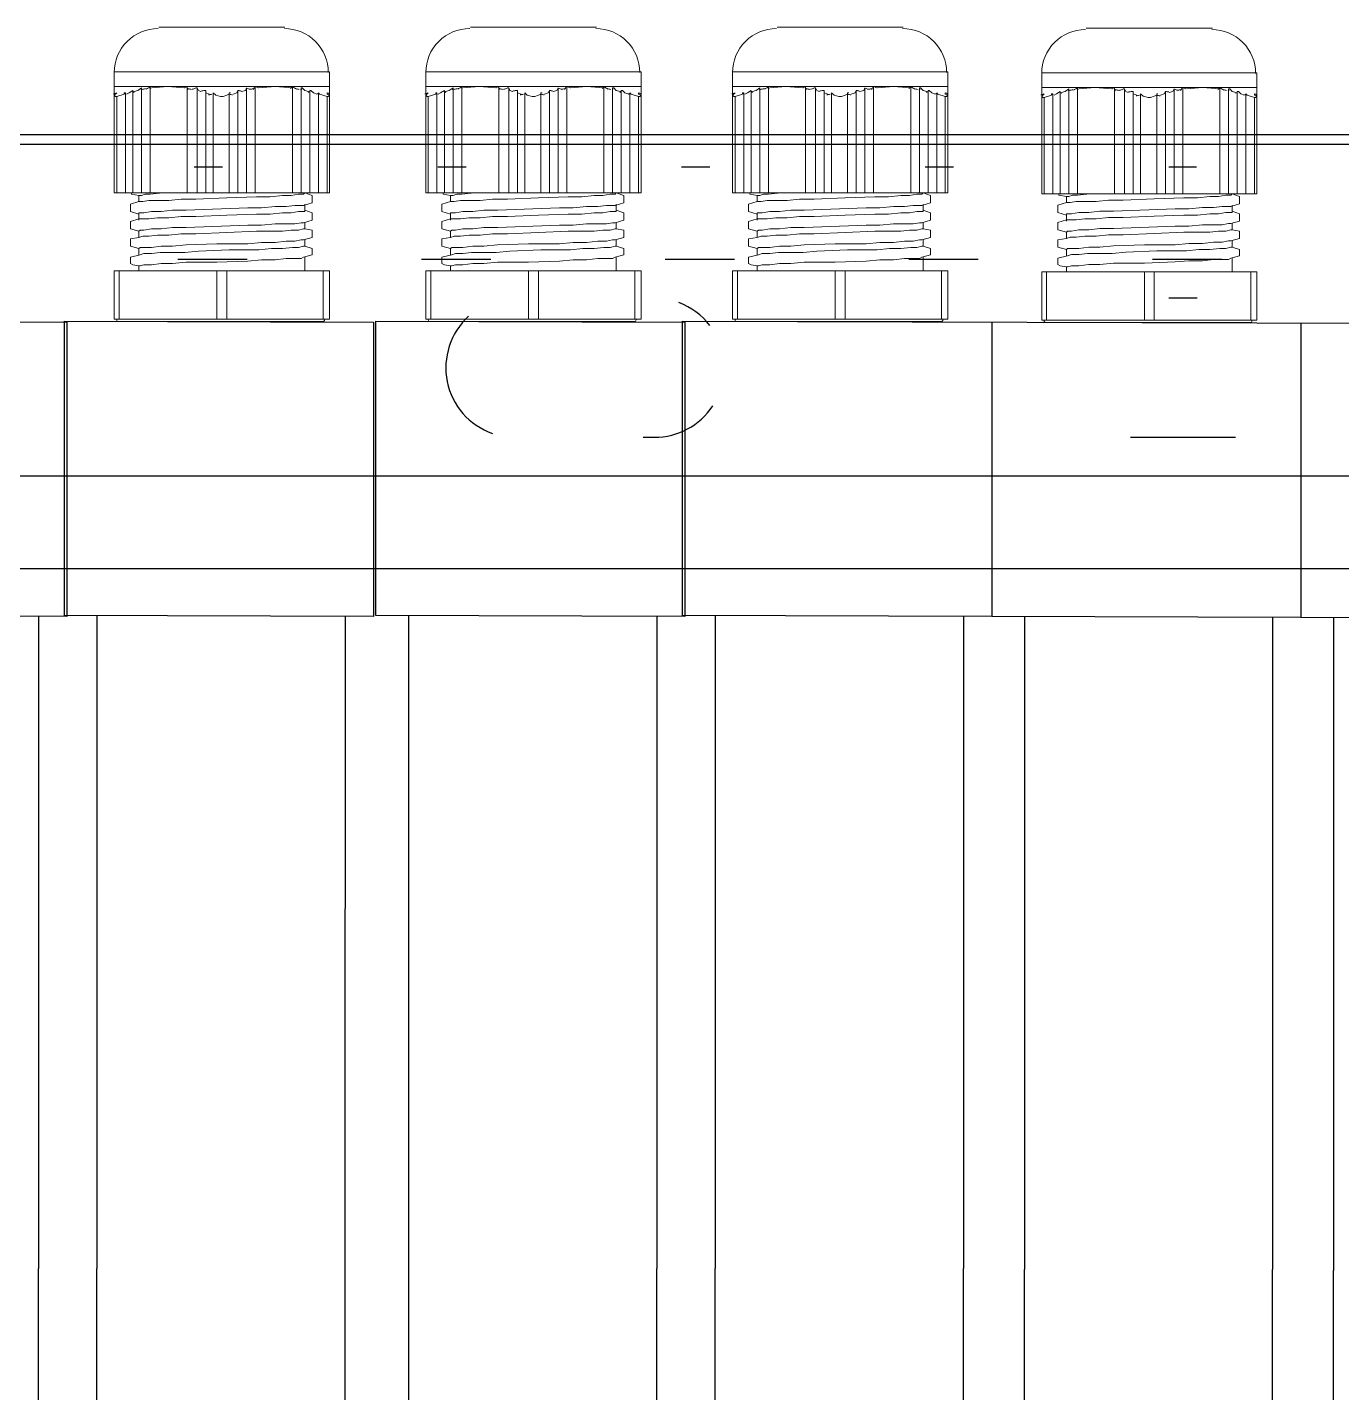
# Model space of a CAD drawing. Header units: feet. Extents: x -159 to 1687, y -48 to 1556.
# Drawn here: x 507.84 to 508.2828, y 1044.1603 to 1044.6205 of the extents above; entities that cross this region are included whole.
import ezdxf

# ---------------------------------------------------------------- set-up
doc = ezdxf.new("R2010")
doc.units = ezdxf.units.FT
doc.header["$MEASUREMENT"] = 0
for name, color, linetype in [('E-COND-PVC', 4, 'Continuous'), ('E-EQPM-CAB', 5, 'Continuous'), ('E-EQPM-HRDW', 253, 'Continuous')]:
    doc.layers.add(name, color=color, linetype=linetype)

msp = doc.modelspace()

# ---------------------------------------------------------------- linework, layer by layer
at = {"layer": 'E-COND-PVC'}
msp.add_line((508.0607892275231, 1044.521451875424), (508.4772831352483, 1044.520115285561), dxfattribs=at)
for points in [[(507.7491634834988, 1044.521451875424), (507.8532869604301, 1044.521117727958), (507.8532869604301, 1044.421857405357), (507.7491634834988, 1044.422191552822)], [(507.8524987505918, 1044.521451875424), (507.9566222275231, 1044.521117727958), (507.9566222275231, 1044.421857405357), (507.8524987505918, 1044.422191552822)], [(507.9574539604301, 1044.521451875424), (508.0615774373614, 1044.521117727958), (508.0615774373614, 1044.421857405357), (507.9574539604301, 1044.422191552822)]]:
    msp.add_lwpolyline(points, close=True, dxfattribs=at)
for points in [[(508.4772831352483, 1044.420854962959), (508.0607892275231, 1044.422191552822), (508.0607892275231, 1044.521451875424)], [(508.1649127044544, 1044.521117727958), (508.1649127044544, 1044.421857405357)], [(508.2690361813857, 1044.520783580492), (508.2690361813857, 1044.421523257891)], [(507.8437909577771, 1044.421887879418), (507.8437844394668, 1044.202206558335)], [(507.8634780906871, 1044.422156318514), (507.8634846954054, 1044.202206558335)], [(507.9471262248701, 1044.421887879418), (507.9461707500289, 1042.846764879883)], [(507.9684333005254, 1044.422156318514), (507.9684399052437, 1042.846764879883)], [(508.0520814347084, 1044.421887879418), (508.0520749163981, 1044.202206558335)], [(508.0717685676184, 1044.422156318514), (508.0717751723367, 1044.202206558335)], [(508.1554167018014, 1044.421887879418), (508.1554101834911, 1044.202206558335)], [(508.1758920445497, 1044.421822171048), (508.175898649268, 1044.201872410869)], [(508.2595401787327, 1044.421553731952), (508.2595336604224, 1044.201872410869)], [(508.280015521481, 1044.421488023583), (508.2800221261993, 1044.201538263403)], [(507.8428339961607, 1042.846764879883), (507.8437844394668, 1044.202206558335)], [(507.8625369354033, 1042.846764879883), (507.8634846954054, 1044.202206558335)], [(508.0511244748765, 1042.846764879883), (508.0520749163981, 1044.202206558335)], [(508.0708001006513, 1042.807702379883), (508.0717751723367, 1044.202206558335)], [(508.1544597506844, 1042.846764879883), (508.1554101834911, 1044.202206558335)], [(508.1758775541868, 1042.807702379883), (508.175898649268, 1044.201872410869)], [(508.2595104832025, 1042.846764879883), (508.2595336604224, 1044.201872410869)], [(508.2800010361741, 1042.807702379883), (508.2800221261993, 1044.201538263403)]]:
    msp.add_lwpolyline(points, dxfattribs=at)
at = {"layer": 'E-EQPM-CAB', "lineweight": 0}
for p, q in [((507.8693165802921, 1044.564617599423), (507.8693165802921, 1044.605452845585)), ((507.9418199765375, 1044.605452845585), (507.8693165802921, 1044.605452845585)), ((507.9418199765375, 1044.605452845585), (507.9418199765375, 1044.564617599423)), ((507.9742717901304, 1044.564617599423), (507.9742717901304, 1044.605452845585)), ((508.0467751863758, 1044.605452845585), (507.9742717901304, 1044.605452845585)), ((508.0467751863758, 1044.605452845585), (508.0467751863758, 1044.564617599423)), ((508.0776070572235, 1044.564617599423), (508.0776070572235, 1044.605452845585)), ((508.1501104534688, 1044.605452845585), (508.0776070572235, 1044.605452845585)), ((508.1501104534688, 1044.605452845585), (508.1501104534688, 1044.564617599423)), ((508.1817305341548, 1044.564283451958), (508.1817305341548, 1044.605118698119)), ((508.2542339304001, 1044.605118698119), (508.1817305341548, 1044.605118698119)), ((508.2542339304001, 1044.605118698119), (508.2542339304001, 1044.564283451958)), ((507.9418199765375, 1044.564617599423), (507.8693165802921, 1044.564617599423)), ((508.0467751863758, 1044.564617599423), (507.9742717901304, 1044.564617599423)), ((508.1501104534688, 1044.564617599423), (508.0776070572235, 1044.564617599423)), ((508.2542339304001, 1044.564283451958), (508.1817305341548, 1044.564283451958))]:
    msp.add_line(p, q, dxfattribs=at)
for points in [[(507.9268192738656, 1044.620453548256), (507.8843172829638, 1044.620453548256)], [(508.0317744837039, 1044.620453548256), (507.9892724928021, 1044.620453548256)], [(508.135109750797, 1044.620453548256), (508.0926077598951, 1044.620453548256)], [(508.2392332277283, 1044.62011940079), (508.1967312368264, 1044.62011940079)], [(507.8693165802921, 1044.600452611361), (507.9418199765375, 1044.600452611361)], [(507.8701499526628, 1044.598369180434), (507.8693165802921, 1044.597535808063), (507.8697332664776, 1044.597119121878), (507.8701499526628, 1044.597119121878), (507.8726500697748, 1044.597952494249), (507.8726500697748, 1044.598369180434), (507.87306675596, 1044.598369180434), (507.87306675596, 1044.564617599423)], [(507.875566873072, 1044.564617599423), (507.875566873072, 1044.599202552805), (507.8743168145162, 1044.598369180434), (507.8734834421454, 1044.597952494249)], [(507.8784836763693, 1044.564617599423), (507.8784836763693, 1044.600035925176), (507.877233617813, 1044.599202552805), (507.8759835592572, 1044.59878586662)], [(507.8814004796665, 1044.564617599423), (507.8814004796665, 1044.600452611361)], [(507.893067692855, 1044.600035925176), (507.887234086261, 1044.600452611361), (507.8818171658517, 1044.600035925176)], [(507.8939010652259, 1044.600452611361), (507.8939010652259, 1044.564617599423)], [(507.8984846132643, 1044.59878586662), (507.8976512408937, 1044.599202552805), (507.8972345547085, 1044.600035925176), (507.8968178685231, 1044.600035925176)], [(507.8972345547085, 1044.564617599423), (507.8972345547085, 1044.600035925176)], [(507.9001513580058, 1044.599202552805), (507.9001513580058, 1044.564617599423)], [(507.9014014165616, 1044.597952494249), (507.9001513580058, 1044.598369180434)], [(507.9080683955269, 1044.597952494249), (507.907235023156, 1044.597535808063), (507.9059849646, 1044.597119121878), (507.9051515922296, 1044.597119121878), (507.9034848474882, 1044.597535808063), (507.9026514751176, 1044.598369180434), (507.9026514751176, 1044.564617599423)], [(507.9080683955269, 1044.564617599423), (507.9080683955269, 1044.598369180434)], [(507.9084850817121, 1044.598369180434), (507.9080683955269, 1044.598369180434)], [(507.9114018850093, 1044.599202552805), (507.9109851988237, 1044.599202552805), (507.9105685126385, 1044.598369180434), (507.9093184540827, 1044.597952494249)], [(507.9139020021209, 1044.564617599423), (507.9139020021209, 1044.600035925176), (507.9134853159357, 1044.599202552805), (507.9122352573799, 1044.59878586662)], [(507.9293193909777, 1044.600035925176), (507.9234857843832, 1044.600452611361), (507.9180688639744, 1044.600035925176)], [(507.9293193909777, 1044.600452611361), (507.9293193909777, 1044.564617599423)], [(507.9347363113868, 1044.59878586662), (507.933486252831, 1044.599202552805), (507.9326528804601, 1044.600035925176), (507.9322361942749, 1044.600035925176), (507.9322361942749, 1044.564617599423)], [(507.937653114684, 1044.597952494249), (507.9364030561282, 1044.598369180434), (507.9355696837574, 1044.599202552805), (507.9351529975722, 1044.599202552805), (507.9351529975722, 1044.564617599423)], [(507.9742717901304, 1044.600452611361), (508.0467751863758, 1044.600452611361)], [(507.9751051625011, 1044.598369180434), (507.9742717901304, 1044.597535808063), (507.9746884763159, 1044.597119121878), (507.9751051625011, 1044.597119121878), (507.9776052796131, 1044.597952494249), (507.9776052796131, 1044.598369180434), (507.9780219657983, 1044.598369180434), (507.9780219657983, 1044.564617599423)], [(507.9805220829103, 1044.564617599423), (507.9805220829103, 1044.599202552805), (507.9792720243545, 1044.598369180434), (507.9784386519837, 1044.597952494249)], [(507.9834388862076, 1044.564617599423), (507.9834388862076, 1044.600035925176), (507.9821888276513, 1044.599202552805), (507.9809387690955, 1044.59878586662)], [(507.9863556895048, 1044.564617599423), (507.9863556895048, 1044.600452611361)], [(507.9980229026933, 1044.600035925176), (507.9921892960993, 1044.600452611361), (507.98677237569, 1044.600035925176)], [(507.9988562750642, 1044.600452611361), (507.9988562750642, 1044.564617599423)], [(508.0034398231026, 1044.59878586662), (508.002606450732, 1044.599202552805), (508.0021897645468, 1044.600035925176), (508.0017730783614, 1044.600035925176)], [(508.0021897645468, 1044.564617599423), (508.0021897645468, 1044.600035925176)], [(508.0051065678441, 1044.599202552805), (508.0051065678441, 1044.564617599423)], [(508.0063566263998, 1044.597952494249), (508.0051065678441, 1044.598369180434)], [(508.0130236053652, 1044.597952494249), (508.0121902329943, 1044.597535808063), (508.0109401744383, 1044.597119121878), (508.0101068020679, 1044.597119121878), (508.0084400573265, 1044.597535808063), (508.0076066849559, 1044.598369180434), (508.0076066849559, 1044.564617599423)], [(508.0130236053652, 1044.564617599423), (508.0130236053652, 1044.598369180434)], [(508.0134402915504, 1044.598369180434), (508.0130236053652, 1044.598369180434)], [(508.0163570948476, 1044.599202552805), (508.0159404086619, 1044.599202552805), (508.0155237224768, 1044.598369180434), (508.014273663921, 1044.597952494249)], [(508.0188572119592, 1044.564617599423), (508.0188572119592, 1044.600035925176), (508.018440525774, 1044.599202552805), (508.0171904672182, 1044.59878586662)], [(508.034274600816, 1044.600035925176), (508.0284409942215, 1044.600452611361), (508.0230240738127, 1044.600035925176)], [(508.034274600816, 1044.600452611361), (508.034274600816, 1044.564617599423)], [(508.0396915212251, 1044.59878586662), (508.0384414626693, 1044.599202552805), (508.0376080902984, 1044.600035925176), (508.0371914041132, 1044.600035925176), (508.0371914041132, 1044.564617599423)], [(508.0426083245223, 1044.597952494249), (508.0413582659665, 1044.598369180434), (508.0405248935957, 1044.599202552805), (508.0401082074105, 1044.599202552805), (508.0401082074105, 1044.564617599423)], [(508.0776070572235, 1044.600452611361), (508.1501104534688, 1044.600452611361)], [(508.0784404295941, 1044.598369180434), (508.0776070572235, 1044.597535808063), (508.0780237434089, 1044.597119121878), (508.0784404295941, 1044.597119121878), (508.0809405467061, 1044.597952494249), (508.0809405467061, 1044.598369180434), (508.0813572328913, 1044.598369180434), (508.0813572328913, 1044.564617599423)], [(508.0838573500034, 1044.564617599423), (508.0838573500034, 1044.599202552805), (508.0826072914476, 1044.598369180434), (508.0817739190767, 1044.597952494249)], [(508.0867741533006, 1044.564617599423), (508.0867741533006, 1044.600035925176), (508.0855240947444, 1044.599202552805), (508.0842740361886, 1044.59878586662)], [(508.0896909565978, 1044.564617599423), (508.0896909565978, 1044.600452611361)], [(508.1013581697864, 1044.600035925176), (508.0955245631923, 1044.600452611361), (508.090107642783, 1044.600035925176)], [(508.1021915421572, 1044.600452611361), (508.1021915421572, 1044.564617599423)], [(508.1067750901956, 1044.59878586662), (508.105941717825, 1044.599202552805), (508.1055250316398, 1044.600035925176), (508.1051083454544, 1044.600035925176)], [(508.1055250316398, 1044.564617599423), (508.1055250316398, 1044.600035925176)], [(508.1084418349371, 1044.599202552805), (508.1084418349371, 1044.564617599423)], [(508.1096918934929, 1044.597952494249), (508.1084418349371, 1044.598369180434)], [(508.1163588724582, 1044.597952494249), (508.1155255000874, 1044.597535808063), (508.1142754415313, 1044.597119121878), (508.113442069161, 1044.597119121878), (508.1117753244195, 1044.597535808063), (508.1109419520489, 1044.598369180434), (508.1109419520489, 1044.564617599423)], [(508.1163588724582, 1044.564617599423), (508.1163588724582, 1044.598369180434)], [(508.1167755586434, 1044.598369180434), (508.1163588724582, 1044.598369180434)], [(508.1196923619406, 1044.599202552805), (508.119275675755, 1044.599202552805), (508.1188589895698, 1044.598369180434), (508.117608931014, 1044.597952494249)], [(508.1221924790522, 1044.564617599423), (508.1221924790522, 1044.600035925176), (508.121775792867, 1044.599202552805), (508.1205257343112, 1044.59878586662)], [(508.137609867909, 1044.600035925176), (508.1317762613145, 1044.600452611361), (508.1263593409057, 1044.600035925176)], [(508.137609867909, 1044.600452611361), (508.137609867909, 1044.564617599423)], [(508.1430267883181, 1044.59878586662), (508.1417767297623, 1044.599202552805), (508.1409433573914, 1044.600035925176), (508.1405266712063, 1044.600035925176), (508.1405266712063, 1044.564617599423)], [(508.1459435916153, 1044.597952494249), (508.1446935330595, 1044.598369180434), (508.1438601606887, 1044.599202552805), (508.1434434745035, 1044.599202552805), (508.1434434745035, 1044.564617599423)], [(508.1817305341548, 1044.600118463895), (508.2542339304001, 1044.600118463895)], [(508.1825639065254, 1044.598035032969), (508.1817305341548, 1044.597201660597), (508.1821472203402, 1044.596784974412), (508.1825639065254, 1044.596784974412), (508.1850640236374, 1044.597618346783), (508.1850640236374, 1044.598035032969), (508.1854807098226, 1044.598035032969), (508.1854807098226, 1044.564283451958)], [(508.1879808269347, 1044.564283451958), (508.1879808269347, 1044.598868405339), (508.1867307683789, 1044.598035032969), (508.185897396008, 1044.597618346783)], [(508.1908976302319, 1044.564283451958), (508.1908976302319, 1044.59970177771), (508.1896475716757, 1044.598868405339), (508.1883975131199, 1044.598451719154)], [(508.1938144335292, 1044.564283451958), (508.1938144335292, 1044.600118463895)], [(508.2054816467177, 1044.59970177771), (508.1996480401236, 1044.600118463895), (508.1942311197143, 1044.59970177771)], [(508.2063150190885, 1044.600118463895), (508.2063150190885, 1044.564283451958)], [(508.2108985671269, 1044.598451719154), (508.2100651947563, 1044.598868405339), (508.2096485085711, 1044.59970177771), (508.2092318223857, 1044.59970177771)], [(508.2096485085711, 1044.564283451958), (508.2096485085711, 1044.59970177771)], [(508.2125653118684, 1044.598868405339), (508.2125653118684, 1044.564283451958)], [(508.2138153704242, 1044.597618346783), (508.2125653118684, 1044.598035032969)], [(508.2204823493895, 1044.597618346783), (508.2196489770187, 1044.597201660597), (508.2183989184626, 1044.596784974412), (508.2175655460923, 1044.596784974412), (508.2158988013508, 1044.597201660597), (508.2150654289802, 1044.598035032969), (508.2150654289802, 1044.564283451958)], [(508.2204823493895, 1044.564283451958), (508.2204823493895, 1044.598035032969)], [(508.2208990355747, 1044.598035032969), (508.2204823493895, 1044.598035032969)], [(508.2238158388719, 1044.598868405339), (508.2233991526863, 1044.598868405339), (508.2229824665011, 1044.598035032969), (508.2217324079453, 1044.597618346783)], [(508.2263159559835, 1044.564283451958), (508.2263159559835, 1044.59970177771), (508.2258992697983, 1044.598868405339), (508.2246492112425, 1044.598451719154)], [(508.2417333448403, 1044.59970177771), (508.2358997382458, 1044.600118463895), (508.230482817837, 1044.59970177771)], [(508.2417333448403, 1044.600118463895), (508.2417333448403, 1044.564283451958)], [(508.2471502652494, 1044.598451719154), (508.2459002066936, 1044.598868405339), (508.2450668343228, 1044.59970177771), (508.2446501481376, 1044.59970177771), (508.2446501481376, 1044.564283451958)], [(508.2500670685466, 1044.597618346783), (508.2488170099908, 1044.598035032969), (508.24798363762, 1044.598868405339), (508.2475669514348, 1044.598868405339), (508.2475669514348, 1044.564283451958)], [(507.8701499526628, 1044.564617599423), (507.8701499526628, 1044.597119121878)], [(507.9409866041667, 1044.597119121878), (507.9409866041667, 1044.564617599423)], [(507.9751051625011, 1044.564617599423), (507.9751051625011, 1044.597119121878)], [(508.0459418140049, 1044.597119121878), (508.0459418140049, 1044.564617599423)], [(508.0784404295941, 1044.564617599423), (508.0784404295941, 1044.597119121878)], [(508.149277081098, 1044.597119121878), (508.149277081098, 1044.564617599423)], [(508.1825639065254, 1044.564283451958), (508.1825639065254, 1044.596784974412)], [(508.2534005580293, 1044.596784974412), (508.2534005580293, 1044.564283451958)], [(507.8751501868866, 1044.564617599423), (507.8751501868866, 1044.564200913238), (507.8776503039987, 1044.563784227053), (507.8776503039987, 1044.561700796126), (507.8747335007014, 1044.560867423756), (507.8747335007014, 1044.558367306644), (507.8776503039987, 1044.557533934273)], [(507.933486252831, 1044.560867423756), (507.933486252831, 1044.558367306644), (507.9314028219043, 1044.558367306644), (507.9289027047925, 1044.557950620459), (507.9259859014955, 1044.557950620459), (507.921819039642, 1044.557533934273), (507.9172354916038, 1044.557533934273), (507.907235023156, 1044.557117248088), (507.8968178685231, 1044.556700561903), (507.8918176342992, 1044.556700561903), (507.8876507724462, 1044.556283875717), (507.8839005967783, 1044.556283875717), (507.8809837934811, 1044.555867189531), (507.8776503039987, 1044.555867189531), (507.8747335007014, 1044.555033817161), (507.8747335007014, 1044.552533700049), (507.8776503039987, 1044.551700327679), (507.8776503039987, 1044.549616896752), (507.8789003625545, 1044.550033582937), (507.8809837934811, 1044.550033582937), (507.8839005967783, 1044.550450269123), (507.8876507724462, 1044.550450269123), (507.8918176342992, 1044.550866955308), (507.8968178685231, 1044.550866955308), (507.907235023156, 1044.551283641494), (507.9172354916038, 1044.551700327679), (507.9259859014955, 1044.551700327679), (507.9289027047925, 1044.552117013864), (507.9314028219043, 1044.552117013864), (507.9330695666458, 1044.552533700049), (507.933486252831, 1044.552533700049)], [(507.8776503039987, 1044.555450503347), (507.8776503039987, 1044.557950620459), (507.8793170487399, 1044.557950620459), (507.8818171658517, 1044.558367306644), (507.8851506553341, 1044.558367306644), (507.888900831002, 1044.558783992829), (507.8934843790407, 1044.558783992829), (507.9143186883065, 1044.5596173652), (507.9189022363448, 1044.5596173652), (507.9234857843832, 1044.560034051386), (507.9272359600513, 1044.560034051386), (507.9301527633485, 1044.56045073757), (507.9330695666458, 1044.56045073757), (507.935986369943, 1044.561284109941), (507.935986369943, 1044.563784227053), (507.933486252831, 1044.564617599423), (507.9330695666458, 1044.564200913238), (507.9314028219043, 1044.564200913238), (507.9289027047925, 1044.563784227053), (507.9259859014955, 1044.563784227053), (507.921819039642, 1044.563367540868), (507.9172354916038, 1044.563367540868), (507.907235023156, 1044.562950854682), (507.8968178685231, 1044.562534168497), (507.8918176342992, 1044.562534168497), (507.8876507724462, 1044.562117482312), (507.8809837934811, 1044.562117482312), (507.8789003625545, 1044.561700796126), (507.8776503039987, 1044.561700796126)], [(507.8855673415196, 1044.564617599423), (507.8814004796665, 1044.564200913238), (507.8797337349251, 1044.564200913238), (507.8784836763693, 1044.563784227053), (507.8776503039987, 1044.563784227053)], [(507.9801053967249, 1044.564617599423), (507.9801053967249, 1044.564200913238), (507.982605513837, 1044.563784227053), (507.982605513837, 1044.561700796126), (507.9796887105397, 1044.560867423756), (507.9796887105397, 1044.558367306644), (507.982605513837, 1044.557533934273)], [(508.0384414626693, 1044.560867423756), (508.0384414626693, 1044.558367306644), (508.0363580317426, 1044.558367306644), (508.0338579146308, 1044.557950620459), (508.0309411113338, 1044.557950620459), (508.0267742494803, 1044.557533934273), (508.0221907014421, 1044.557533934273), (508.0121902329943, 1044.557117248088), (508.0017730783614, 1044.556700561903), (507.9967728441375, 1044.556700561903), (507.9926059822845, 1044.556283875717), (507.9888558066166, 1044.556283875717), (507.9859390033194, 1044.555867189531), (507.982605513837, 1044.555867189531), (507.9796887105397, 1044.555033817161), (507.9796887105397, 1044.552533700049), (507.982605513837, 1044.551700327679), (507.982605513837, 1044.549616896752), (507.9838555723928, 1044.550033582937), (507.9859390033194, 1044.550033582937), (507.9888558066166, 1044.550450269123), (507.9926059822845, 1044.550450269123), (507.9967728441375, 1044.550866955308), (508.0017730783614, 1044.550866955308), (508.0121902329943, 1044.551283641494), (508.0221907014421, 1044.551700327679), (508.0309411113338, 1044.551700327679), (508.0338579146308, 1044.552117013864), (508.0363580317426, 1044.552117013864), (508.0380247764841, 1044.552533700049), (508.0384414626693, 1044.552533700049)], [(507.982605513837, 1044.555450503347), (507.982605513837, 1044.557950620459), (507.9842722585782, 1044.557950620459), (507.98677237569, 1044.558367306644), (507.9901058651724, 1044.558367306644), (507.9938560408403, 1044.558783992829), (507.998439588879, 1044.558783992829), (508.0192738981448, 1044.5596173652), (508.0238574461831, 1044.5596173652), (508.0284409942215, 1044.560034051386), (508.0321911698896, 1044.560034051386), (508.0351079731868, 1044.56045073757), (508.0380247764841, 1044.56045073757), (508.0409415797813, 1044.561284109941), (508.0409415797813, 1044.563784227053), (508.0384414626693, 1044.564617599423), (508.0380247764841, 1044.564200913238), (508.0363580317426, 1044.564200913238), (508.0338579146308, 1044.563784227053), (508.0309411113338, 1044.563784227053), (508.0267742494803, 1044.563367540868), (508.0221907014421, 1044.563367540868), (508.0121902329943, 1044.562950854682), (508.0017730783614, 1044.562534168497), (507.9967728441375, 1044.562534168497), (507.9926059822845, 1044.562117482312), (507.9859390033194, 1044.562117482312), (507.9838555723928, 1044.561700796126), (507.982605513837, 1044.561700796126)], [(507.9905225513579, 1044.564617599423), (507.9863556895048, 1044.564200913238), (507.9846889447634, 1044.564200913238), (507.9834388862076, 1044.563784227053), (507.982605513837, 1044.563784227053)], [(508.083440663818, 1044.564617599423), (508.083440663818, 1044.564200913238), (508.08594078093, 1044.563784227053), (508.08594078093, 1044.561700796126), (508.0830239776328, 1044.560867423756), (508.0830239776328, 1044.558367306644), (508.08594078093, 1044.557533934273)], [(508.1417767297623, 1044.560867423756), (508.1417767297623, 1044.558367306644), (508.1396932988357, 1044.558367306644), (508.1371931817238, 1044.557950620459), (508.1342763784268, 1044.557950620459), (508.1301095165733, 1044.557533934273), (508.1255259685351, 1044.557533934273), (508.1155255000874, 1044.557117248088), (508.1051083454544, 1044.556700561903), (508.1001081112306, 1044.556700561903), (508.0959412493775, 1044.556283875717), (508.0921910737097, 1044.556283875717), (508.0892742704124, 1044.555867189531), (508.08594078093, 1044.555867189531), (508.0830239776328, 1044.555033817161), (508.0830239776328, 1044.552533700049), (508.08594078093, 1044.551700327679), (508.08594078093, 1044.549616896752), (508.0871908394858, 1044.550033582937), (508.0892742704124, 1044.550033582937), (508.0921910737097, 1044.550450269123), (508.0959412493775, 1044.550450269123), (508.1001081112306, 1044.550866955308), (508.1051083454544, 1044.550866955308), (508.1155255000874, 1044.551283641494), (508.1255259685351, 1044.551700327679), (508.1342763784268, 1044.551700327679), (508.1371931817238, 1044.552117013864), (508.1396932988357, 1044.552117013864), (508.1413600435771, 1044.552533700049), (508.1417767297623, 1044.552533700049)], [(508.08594078093, 1044.555450503347), (508.08594078093, 1044.557950620459), (508.0876075256712, 1044.557950620459), (508.090107642783, 1044.558367306644), (508.0934411322655, 1044.558367306644), (508.0971913079333, 1044.558783992829), (508.101774855972, 1044.558783992829), (508.1226091652379, 1044.5596173652), (508.1271927132761, 1044.5596173652), (508.1317762613145, 1044.560034051386), (508.1355264369826, 1044.560034051386), (508.1384432402799, 1044.56045073757), (508.1413600435771, 1044.56045073757), (508.1442768468743, 1044.561284109941), (508.1442768468743, 1044.563784227053), (508.1417767297623, 1044.564617599423), (508.1413600435771, 1044.564200913238), (508.1396932988357, 1044.564200913238), (508.1371931817238, 1044.563784227053), (508.1342763784268, 1044.563784227053), (508.1301095165733, 1044.563367540868), (508.1255259685351, 1044.563367540868), (508.1155255000874, 1044.562950854682), (508.1051083454544, 1044.562534168497), (508.1001081112306, 1044.562534168497), (508.0959412493775, 1044.562117482312), (508.0892742704124, 1044.562117482312), (508.0871908394858, 1044.561700796126), (508.08594078093, 1044.561700796126)], [(508.0938578184509, 1044.564617599423), (508.0896909565978, 1044.564200913238), (508.0880242118564, 1044.564200913238), (508.0867741533006, 1044.563784227053), (508.08594078093, 1044.563784227053)], [(508.1875641407493, 1044.564283451958), (508.1875641407493, 1044.563866765773), (508.1900642578613, 1044.563450079587), (508.1900642578613, 1044.56136664866), (508.1871474545641, 1044.56053327629), (508.1871474545641, 1044.558033159178), (508.1900642578613, 1044.557199786807)], [(508.1900642578613, 1044.555116355881), (508.1900642578613, 1044.557616472993), (508.1917310026025, 1044.557616472993), (508.1942311197143, 1044.558033159178), (508.1975646091968, 1044.558033159178), (508.2013147848646, 1044.558449845363), (508.2058983329033, 1044.558449845363), (508.2267326421692, 1044.559283217734), (508.2313161902074, 1044.559283217734), (508.2358997382458, 1044.55969990392), (508.2396499139139, 1044.55969990392), (508.2425667172112, 1044.560116590104), (508.2454835205084, 1044.560116590104), (508.2484003238056, 1044.560949962476), (508.2484003238056, 1044.563450079587), (508.2459002066936, 1044.564283451958), (508.2454835205084, 1044.563866765773), (508.243816775767, 1044.563866765773), (508.2413166586551, 1044.563450079587), (508.2383998553581, 1044.563450079587), (508.2342329935046, 1044.563033393402), (508.2296494454664, 1044.563033393402), (508.2196489770187, 1044.562616707216), (508.2092318223857, 1044.562200021031), (508.2042315881619, 1044.562200021031), (508.2000647263088, 1044.561783334846), (508.1933977473437, 1044.561783334846), (508.1913143164171, 1044.56136664866), (508.1900642578613, 1044.56136664866)], [(508.1979812953822, 1044.564283451958), (508.1938144335292, 1044.563866765773), (508.1921476887877, 1044.563866765773), (508.1908976302319, 1044.563450079587), (508.1900642578613, 1044.563450079587)], [(507.8776503039987, 1044.551700327679), (507.8780669901839, 1044.552117013864), (507.8793170487399, 1044.552117013864), (507.8818171658517, 1044.552533700049), (507.8851506553341, 1044.552533700049), (507.888900831002, 1044.552950386234), (507.8934843790407, 1044.552950386234), (507.9143186883065, 1044.553783758605), (507.9189022363448, 1044.553783758605), (507.9234857843832, 1044.554200444791), (507.9301527633485, 1044.554200444791), (507.9322361942749, 1044.554617130976), (507.9330695666458, 1044.554617130976), (507.935986369943, 1044.555450503347), (507.935986369943, 1044.557950620459), (507.933486252831, 1044.558783992829)], [(507.982605513837, 1044.551700327679), (507.9830222000222, 1044.552117013864), (507.9842722585782, 1044.552117013864), (507.98677237569, 1044.552533700049), (507.9901058651724, 1044.552533700049), (507.9938560408403, 1044.552950386234), (507.998439588879, 1044.552950386234), (508.0192738981448, 1044.553783758605), (508.0238574461831, 1044.553783758605), (508.0284409942215, 1044.554200444791), (508.0351079731868, 1044.554200444791), (508.0371914041132, 1044.554617130976), (508.0380247764841, 1044.554617130976), (508.0409415797813, 1044.555450503347), (508.0409415797813, 1044.557950620459), (508.0384414626693, 1044.558783992829)], [(508.08594078093, 1044.551700327679), (508.0863574671152, 1044.552117013864), (508.0876075256712, 1044.552117013864), (508.090107642783, 1044.552533700049), (508.0934411322655, 1044.552533700049), (508.0971913079333, 1044.552950386234), (508.101774855972, 1044.552950386234), (508.1226091652379, 1044.553783758605), (508.1271927132761, 1044.553783758605), (508.1317762613145, 1044.554200444791), (508.1384432402799, 1044.554200444791), (508.1405266712063, 1044.554617130976), (508.1413600435771, 1044.554617130976), (508.1442768468743, 1044.555450503347), (508.1442768468743, 1044.557950620459), (508.1417767297623, 1044.558783992829)], [(508.2459002066936, 1044.56053327629), (508.2459002066936, 1044.558033159178), (508.243816775767, 1044.558033159178), (508.2413166586551, 1044.557616472993), (508.2383998553581, 1044.557616472993), (508.2342329935046, 1044.557199786807), (508.2296494454664, 1044.557199786807), (508.2196489770187, 1044.556783100622), (508.2092318223857, 1044.556366414437), (508.2042315881619, 1044.556366414437), (508.2000647263088, 1044.555949728252), (508.196314550641, 1044.555949728252), (508.1933977473437, 1044.555533042066), (508.1900642578613, 1044.555533042066), (508.1871474545641, 1044.554699669695), (508.1871474545641, 1044.552199552584), (508.1900642578613, 1044.551366180213), (508.1900642578613, 1044.549282749287), (508.1913143164171, 1044.549699435471), (508.1933977473437, 1044.549699435471), (508.196314550641, 1044.550116121657), (508.2000647263088, 1044.550116121657), (508.2042315881619, 1044.550532807843), (508.2092318223857, 1044.550532807843), (508.2196489770187, 1044.550949494028), (508.2296494454664, 1044.551366180213), (508.2383998553581, 1044.551366180213), (508.2413166586551, 1044.551782866398), (508.243816775767, 1044.551782866398), (508.2454835205084, 1044.552199552584), (508.2459002066936, 1044.552199552584)], [(508.1900642578613, 1044.551366180213), (508.1904809440465, 1044.551782866398), (508.1917310026025, 1044.551782866398), (508.1942311197143, 1044.552199552584), (508.1975646091968, 1044.552199552584), (508.2013147848646, 1044.552616238769), (508.2058983329033, 1044.552616238769), (508.2267326421692, 1044.55344961114), (508.2313161902074, 1044.55344961114), (508.2358997382458, 1044.553866297325), (508.2425667172112, 1044.553866297325), (508.2446501481376, 1044.55428298351), (508.2454835205084, 1044.55428298351), (508.2484003238056, 1044.555116355881), (508.2484003238056, 1044.557616472993), (508.2459002066936, 1044.558449845363)], [(507.8776503039987, 1044.545866721084), (507.8780669901839, 1044.54628340727), (507.8818171658517, 1044.54628340727), (507.8851506553341, 1044.546700093455), (507.888900831002, 1044.546700093455), (507.8934843790407, 1044.54711677964), (507.9039015336734, 1044.547533465825), (507.9143186883065, 1044.547533465825), (507.9189022363448, 1044.547950152011), (507.9234857843832, 1044.547950152011), (507.9272359600513, 1044.548366838197), (507.9301527633485, 1044.548366838197), (507.9322361942749, 1044.548783524381), (507.9330695666458, 1044.548783524381), (507.935986369943, 1044.549616896752), (507.935986369943, 1044.552117013864), (507.933486252831, 1044.552533700049), (507.933486252831, 1044.554617130976)], [(507.982605513837, 1044.545866721084), (507.9830222000222, 1044.54628340727), (507.98677237569, 1044.54628340727), (507.9901058651724, 1044.546700093455), (507.9938560408403, 1044.546700093455), (507.998439588879, 1044.54711677964), (508.0088567435117, 1044.547533465825), (508.0192738981448, 1044.547533465825), (508.0238574461831, 1044.547950152011), (508.0284409942215, 1044.547950152011), (508.0321911698896, 1044.548366838197), (508.0351079731868, 1044.548366838197), (508.0371914041132, 1044.548783524381), (508.0380247764841, 1044.548783524381), (508.0409415797813, 1044.549616896752), (508.0409415797813, 1044.552117013864), (508.0384414626693, 1044.552533700049), (508.0384414626693, 1044.554617130976)], [(508.08594078093, 1044.545866721084), (508.0863574671152, 1044.54628340727), (508.090107642783, 1044.54628340727), (508.0934411322655, 1044.546700093455), (508.0971913079333, 1044.546700093455), (508.101774855972, 1044.54711677964), (508.1121920106047, 1044.547533465825), (508.1226091652379, 1044.547533465825), (508.1271927132761, 1044.547950152011), (508.1317762613145, 1044.547950152011), (508.1355264369826, 1044.548366838197), (508.1384432402799, 1044.548366838197), (508.1405266712063, 1044.548783524381), (508.1413600435771, 1044.548783524381), (508.1442768468743, 1044.549616896752), (508.1442768468743, 1044.552117013864), (508.1417767297623, 1044.552533700049), (508.1417767297623, 1044.554617130976)], [(508.1900642578613, 1044.545532573618), (508.1904809440465, 1044.545949259804), (508.1942311197143, 1044.545949259804), (508.1975646091968, 1044.546365945989), (508.2013147848646, 1044.546365945989), (508.2058983329033, 1044.546782632175), (508.216315487536, 1044.54719931836), (508.2267326421692, 1044.54719931836), (508.2313161902074, 1044.547616004545), (508.2358997382458, 1044.547616004545), (508.2396499139139, 1044.548032690731), (508.2425667172112, 1044.548032690731), (508.2446501481376, 1044.548449376915), (508.2454835205084, 1044.548449376915), (508.2484003238056, 1044.549282749287), (508.2484003238056, 1044.551782866398), (508.2459002066936, 1044.552199552584), (508.2459002066936, 1044.55428298351)], [(507.8776503039987, 1044.549616896752), (507.8747335007014, 1044.549200210567), (507.8747335007014, 1044.546700093455), (507.8776503039987, 1044.545866721084), (507.8776503039987, 1044.543783290158)], [(507.8776503039987, 1044.538366369749), (507.8776503039987, 1044.54003311449), (507.8780669901839, 1044.54003311449), (507.8793170487399, 1044.540449800675), (507.8818171658517, 1044.540449800675), (507.8851506553341, 1044.540866486861), (507.888900831002, 1044.540866486861), (507.8934843790407, 1044.541283173046), (507.9039015336734, 1044.541283173046), (507.9143186883065, 1044.541699859231), (507.9189022363448, 1044.542116545416), (507.9234857843832, 1044.542116545416), (507.9272359600513, 1044.542533231602), (507.9322361942749, 1044.542533231602), (507.9330695666458, 1044.542949917787), (507.935986369943, 1044.543783290158), (507.935986369943, 1044.545866721084), (507.933486252831, 1044.546700093455), (507.933486252831, 1044.548783524381)], [(507.982605513837, 1044.549616896752), (507.9796887105397, 1044.549200210567), (507.9796887105397, 1044.546700093455), (507.982605513837, 1044.545866721084), (507.982605513837, 1044.543783290158)], [(507.982605513837, 1044.538366369749), (507.982605513837, 1044.54003311449), (507.9830222000222, 1044.54003311449), (507.9842722585782, 1044.540449800675), (507.98677237569, 1044.540449800675), (507.9901058651724, 1044.540866486861), (507.9938560408403, 1044.540866486861), (507.998439588879, 1044.541283173046), (508.0088567435117, 1044.541283173046), (508.0192738981448, 1044.541699859231), (508.0238574461831, 1044.542116545416), (508.0284409942215, 1044.542116545416), (508.0321911698896, 1044.542533231602), (508.0371914041132, 1044.542533231602), (508.0380247764841, 1044.542949917787), (508.0409415797813, 1044.543783290158), (508.0409415797813, 1044.545866721084), (508.0384414626693, 1044.546700093455), (508.0384414626693, 1044.548783524381)], [(508.08594078093, 1044.549616896752), (508.0830239776328, 1044.549200210567), (508.0830239776328, 1044.546700093455), (508.08594078093, 1044.545866721084), (508.08594078093, 1044.543783290158)], [(508.08594078093, 1044.538366369749), (508.08594078093, 1044.54003311449), (508.0863574671152, 1044.54003311449), (508.0876075256712, 1044.540449800675), (508.090107642783, 1044.540449800675), (508.0934411322655, 1044.540866486861), (508.0971913079333, 1044.540866486861), (508.101774855972, 1044.541283173046), (508.1121920106047, 1044.541283173046), (508.1226091652379, 1044.541699859231), (508.1271927132761, 1044.542116545416), (508.1317762613145, 1044.542116545416), (508.1355264369826, 1044.542533231602), (508.1405266712063, 1044.542533231602), (508.1413600435771, 1044.542949917787), (508.1442768468743, 1044.543783290158), (508.1442768468743, 1044.545866721084), (508.1417767297623, 1044.546700093455), (508.1417767297623, 1044.548783524381)], [(508.1900642578613, 1044.549282749287), (508.1871474545641, 1044.548866063101), (508.1871474545641, 1044.546365945989), (508.1900642578613, 1044.545532573618), (508.1900642578613, 1044.543449142692)], [(508.1900642578613, 1044.538032222283), (508.1900642578613, 1044.539698967024), (508.1904809440465, 1044.539698967024), (508.1917310026025, 1044.540115653209), (508.1942311197143, 1044.540115653209), (508.1975646091968, 1044.540532339395), (508.2013147848646, 1044.540532339395), (508.2058983329033, 1044.54094902558), (508.216315487536, 1044.54094902558), (508.2267326421692, 1044.541365711765), (508.2313161902074, 1044.541782397951), (508.2358997382458, 1044.541782397951), (508.2396499139139, 1044.542199084136), (508.2446501481376, 1044.542199084136), (508.2454835205084, 1044.542615770321), (508.2484003238056, 1044.543449142692), (508.2484003238056, 1044.545532573618), (508.2459002066936, 1044.546365945989), (508.2459002066936, 1044.548449376915)], [(507.933486252831, 1044.546700093455), (507.9330695666458, 1044.546700093455), (507.9314028219043, 1044.54628340727), (507.9293193909777, 1044.54628340727), (507.9259859014955, 1044.545866721084), (507.9222357258274, 1044.545866721084), (507.9180688639744, 1044.545450034899), (507.9080683955269, 1044.545450034899), (507.8976512408937, 1044.545033348714), (507.893067692855, 1044.544616662528), (507.884733969149, 1044.544616662528), (507.8818171658517, 1044.544199976343), (507.8793170487399, 1044.544199976343), (507.8780669901839, 1044.543783290158), (507.8747335007014, 1044.542949917787), (507.8747335007014, 1044.540866486861), (507.875566873072, 1044.540449800675), (507.8776503039987, 1044.54003311449)], [(507.933486252831, 1044.538366369749), (507.933486252831, 1044.542949917787)], [(508.0384414626693, 1044.546700093455), (508.0380247764841, 1044.546700093455), (508.0363580317426, 1044.54628340727), (508.034274600816, 1044.54628340727), (508.0309411113338, 1044.545866721084), (508.0271909356657, 1044.545866721084), (508.0230240738127, 1044.545450034899), (508.0130236053652, 1044.545450034899), (508.002606450732, 1044.545033348714), (507.9980229026933, 1044.544616662528), (507.9896891789872, 1044.544616662528), (507.98677237569, 1044.544199976343), (507.9842722585782, 1044.544199976343), (507.9830222000222, 1044.543783290158), (507.9796887105397, 1044.542949917787), (507.9796887105397, 1044.540866486861), (507.9805220829103, 1044.540449800675), (507.982605513837, 1044.54003311449)], [(508.0384414626693, 1044.538366369749), (508.0384414626693, 1044.542949917787)], [(508.1417767297623, 1044.546700093455), (508.1413600435771, 1044.546700093455), (508.1396932988357, 1044.54628340727), (508.137609867909, 1044.54628340727), (508.1342763784268, 1044.545866721084), (508.1305262027587, 1044.545866721084), (508.1263593409057, 1044.545450034899), (508.1163588724582, 1044.545450034899), (508.105941717825, 1044.545033348714), (508.1013581697864, 1044.544616662528), (508.0930244460803, 1044.544616662528), (508.090107642783, 1044.544199976343), (508.0876075256712, 1044.544199976343), (508.0863574671152, 1044.543783290158), (508.0830239776328, 1044.542949917787), (508.0830239776328, 1044.540866486861), (508.0838573500034, 1044.540449800675), (508.08594078093, 1044.54003311449)], [(508.1417767297623, 1044.538366369749), (508.1417767297623, 1044.542949917787)], [(508.2459002066936, 1044.546365945989), (508.2454835205084, 1044.546365945989), (508.243816775767, 1044.545949259804), (508.2417333448403, 1044.545949259804), (508.2383998553581, 1044.545532573618), (508.2346496796901, 1044.545532573618), (508.230482817837, 1044.545115887433), (508.2204823493895, 1044.545115887433), (508.2100651947563, 1044.544699201248), (508.2054816467177, 1044.544282515063), (508.1971479230116, 1044.544282515063), (508.1942311197143, 1044.543865828878), (508.1917310026025, 1044.543865828878), (508.1904809440465, 1044.543449142692), (508.1871474545641, 1044.542615770321), (508.1871474545641, 1044.540532339395), (508.1879808269347, 1044.540115653209), (508.1900642578613, 1044.539698967024)], [(508.2459002066936, 1044.538032222283), (508.2459002066936, 1044.542615770321)], [(507.9418199765375, 1044.522115608521), (507.8693165802921, 1044.522115608521), (507.8693165802921, 1044.538366369749), (507.9418199765375, 1044.538366369749)], [(507.8709833250334, 1044.522115608521), (507.8709833250334, 1044.538366369749)], [(507.9039015336734, 1044.522115608521), (507.9039015336734, 1044.538366369749)], [(507.907235023156, 1044.538366369749), (507.907235023156, 1044.522115608521)], [(507.9397365456106, 1044.522115608521), (507.9397365456106, 1044.538366369749)], [(507.9418199765375, 1044.522115608521), (507.9418199765375, 1044.538366369749)], [(508.0467751863758, 1044.522115608521), (507.9742717901304, 1044.522115608521), (507.9742717901304, 1044.538366369749), (508.0467751863758, 1044.538366369749)], [(507.9759385348717, 1044.522115608521), (507.9759385348717, 1044.538366369749)], [(508.0088567435117, 1044.522115608521), (508.0088567435117, 1044.538366369749)], [(508.0121902329943, 1044.538366369749), (508.0121902329943, 1044.522115608521)], [(508.0446917554489, 1044.522115608521), (508.0446917554489, 1044.538366369749)], [(508.0467751863758, 1044.522115608521), (508.0467751863758, 1044.538366369749)], [(508.1501104534688, 1044.522115608521), (508.0776070572235, 1044.522115608521), (508.0776070572235, 1044.538366369749), (508.1501104534688, 1044.538366369749)], [(508.0792738019647, 1044.522115608521), (508.0792738019647, 1044.538366369749)], [(508.1121920106047, 1044.522115608521), (508.1121920106047, 1044.538366369749)], [(508.1155255000874, 1044.538366369749), (508.1155255000874, 1044.522115608521)], [(508.148027022542, 1044.522115608521), (508.148027022542, 1044.538366369749)], [(508.1501104534688, 1044.522115608521), (508.1501104534688, 1044.538366369749)], [(508.2542339304001, 1044.521781461056), (508.1817305341548, 1044.521781461056), (508.1817305341548, 1044.538032222283), (508.2542339304001, 1044.538032222283)], [(508.183397278896, 1044.521781461056), (508.183397278896, 1044.538032222283)], [(508.216315487536, 1044.521781461056), (508.216315487536, 1044.538032222283)], [(508.2196489770187, 1044.538032222283), (508.2196489770187, 1044.521781461056)], [(508.2521504994733, 1044.521781461056), (508.2521504994733, 1044.538032222283)], [(508.2542339304001, 1044.521781461056), (508.2542339304001, 1044.538032222283)], [(507.8709833250334, 1044.521282236151), (507.9397365456106, 1044.521282236151)], [(507.9759385348717, 1044.521282236151), (508.0446917554489, 1044.521282236151)], [(508.0792738019647, 1044.521282236151), (508.148027022542, 1044.521282236151)], [(508.183397278896, 1044.520948088685), (508.2521504994733, 1044.520948088685)]]:
    msp.add_lwpolyline(points, dxfattribs=at)
for points in [[(507.8815981847608, 1044.599867229773, 0.006117785474968941), (507.8812052913567, 1044.60025948148, 0.001557616299400789), (507.880060962753, 1044.599655024)], [(507.9001513580058, 1044.599202552805), (507.8997346718203, 1044.599202552805, 0.004458473560548981), (507.8986137026445, 1044.598988880296)], [(507.9121061679995, 1044.598988880296, 0.00445847355965279), (507.9109851988237, 1044.599202552805), (507.9109851988237, 1044.564617599423)], [(507.9179001852394, 1044.600088723482, 0.003789523945122569), (507.9168188054181, 1044.600452611361), (507.9168188054181, 1044.564617599423)], [(507.9380698008694, 1044.564617599423), (507.9380698008694, 1044.598369180434), (507.9384864870546, 1044.597952494249), (507.9409866041667, 1044.597119121878), (507.9414032903518, 1044.597119121878), (507.9418199765375, 1044.597535808063), (507.9409866041667, 1044.597952494249), (507.9409866041667, 1044.598369180434, -0.006785877429675839), (507.9416887620575, 1044.598042565134)], [(507.9865533945991, 1044.599867229773, 0.006117785474968941), (507.986160501195, 1044.60025948148, 0.001557616299400789), (507.9850161725913, 1044.599655024)], [(508.0051065678441, 1044.599202552805), (508.0046898816586, 1044.599202552805, 0.004458473560548981), (508.0035689124828, 1044.598988880296)], [(508.0170613778378, 1044.598988880296, 0.00445847355965279), (508.0159404086619, 1044.599202552805), (508.0159404086619, 1044.564617599423)], [(508.0228553950777, 1044.600088723482, 0.003789523945122569), (508.0217740152564, 1044.600452611361), (508.0217740152564, 1044.564617599423)], [(508.0430250107077, 1044.564617599423), (508.0430250107077, 1044.598369180434), (508.0434416968929, 1044.597952494249), (508.0459418140049, 1044.597119121878), (508.0463585001901, 1044.597119121878), (508.0467751863758, 1044.597535808063), (508.0459418140049, 1044.597952494249), (508.0459418140049, 1044.598369180434, -0.006785877429675839), (508.0466439718958, 1044.598042565134)], [(508.0898886616921, 1044.599867229773, 0.006117785474968941), (508.089495768288, 1044.60025948148, 0.001557616299400789), (508.0883514396843, 1044.599655024)], [(508.1084418349371, 1044.599202552805), (508.1080251487517, 1044.599202552805, 0.004458473560548981), (508.1069041795758, 1044.598988880296)], [(508.1203966449308, 1044.598988880296, 0.00445847355965279), (508.119275675755, 1044.599202552805), (508.119275675755, 1044.564617599423)], [(508.1261906621707, 1044.600088723482, 0.003789523945122569), (508.1251092823495, 1044.600452611361), (508.1251092823495, 1044.564617599423)], [(508.1463602778007, 1044.564617599423), (508.1463602778007, 1044.598369180434), (508.1467769639859, 1044.597952494249), (508.149277081098, 1044.597119121878), (508.1496937672832, 1044.597119121878), (508.1501104534688, 1044.597535808063), (508.149277081098, 1044.597952494249), (508.149277081098, 1044.598369180434, -0.006785877429675839), (508.1499792389888, 1044.598042565134)], [(508.1940121386234, 1044.599533082307, 0.006117785474968941), (508.1936192452193, 1044.599925334015, 0.001557616299400789), (508.1924749166157, 1044.599320876534)], [(508.2125653118684, 1044.598868405339), (508.212148625683, 1044.598868405339, 0.004458473560548981), (508.2110276565071, 1044.59865473283)], [(508.2245201218622, 1044.59865473283, 0.00445847355965279), (508.2233991526863, 1044.598868405339), (508.2233991526863, 1044.564283451958)], [(508.230314139102, 1044.599754576016, 0.003789523945122569), (508.2292327592808, 1044.600118463895), (508.2292327592808, 1044.564283451958)], [(508.250483754732, 1044.564283451958), (508.250483754732, 1044.598035032969), (508.2509004409172, 1044.597618346783), (508.2534005580293, 1044.596784974412), (508.2538172442145, 1044.596784974412), (508.2542339304001, 1044.597201660597), (508.2534005580293, 1044.597618346783), (508.2534005580293, 1044.598035032969, -0.006785877429675839), (508.2541027159201, 1044.597708417668)]]:
    msp.add_lwpolyline(points, format="xyb", dxfattribs=at)
at = {"layer": 'E-EQPM-CAB', "lineweight": 25}
for points in [[(508.8353913294529, 1044.584264770052), (507.2132320100168, 1044.584264770052)], [(508.8353913294529, 1044.58093128057), (507.2132320100168, 1044.58093128057)]]:
    msp.add_lwpolyline(points, dxfattribs=at)
at = {"layer": 'E-EQPM-CAB', "lineweight": 0}
for centre, radius, start, end in [((507.8841089391344, 1044.605244503229), 0.01479235884196131, 89.99999714627566, 180.0000028537373), ((507.9266109315101, 1044.605244503229), 0.01479235884196031, 359.9999971462626, 90.00000285374388), ((507.9890641489727, 1044.605244503229), 0.01479235884196131, 89.99999714627566, 180.0000028537373), ((508.0315661413484, 1044.605244503229), 0.01479235884196031, 359.9999971462626, 90.00000285374388), ((508.0923994160657, 1044.605244503229), 0.01479235884196131, 89.99999714627566, 180.0000028537373), ((508.1349014084414, 1044.605244503229), 0.01479235884196031, 359.9999971462626, 90.00000285374388), ((508.196522892997, 1044.604910355763), 0.01479235884196131, 89.99999714627566, 180.0000028537373), ((508.2390248853727, 1044.604910355763), 0.01479235884196031, 359.9999971462626, 90.00000285374388), ((507.8770221992117, 1044.571087062525), 0.028115060915622, 104.9575298618146, 106.5127145388141), ((507.8682736054761, 1044.588991350246), 0.01021151254701754, 60.86461263322045, 63.33039463854539), ((507.8686889069715, 1044.588156541819), 0.01271357832406297, 54.64625640862362, 56.7658434025739), ((507.8678640903346, 1044.586917421412), 0.0164498586291691, 49.11373088956038, 50.86703602575842), ((507.8878598708631, 1044.555654743523), 0.0447979357767242, 100.3271573671188, 101.8211578562317), ((507.9190935550868, 1044.526122796874), 0.07849378655073257, 108.687354097037, 109.555844853726), ((507.7967144822191, 1044.539893203023), 0.1142511151234789, 31.44227437122057, 31.81623155875208), ((507.8861916154712, 1044.555654743512), 0.04479793578769437, 78.1788421439644, 79.67284263270993), ((507.9157737611383, 1044.532334693232), 0.07020082899730205, 105.770536653514, 106.7319891656096), ((507.9128538587974, 1044.536537198469), 0.06224819539060093, 99.82228444644431, 100.8813881843308), ((507.8974493256566, 1044.536537198444), 0.06224819541585768, 79.11861181591006, 80.17771555337154), ((507.8949461095032, 1044.532334693223), 0.07020082900682134, 73.26801083439041, 74.22946334635667), ((507.9241115689919, 1044.55565474349), 0.0447979358101585, 100.3271573676061, 101.8211578556057), ((508.0135887021885, 1044.539893203056), 0.1142511150631527, 148.1837684412659, 148.5577256289928), ((507.9449300007472, 1044.584008579671), 0.02268804623792526, 134.2521345165151, 135.6542101705121), ((507.8282521074631, 1044.419364460666), 0.2073447370950335, 60.40300196656651, 60.7599810380812), ((507.9224433135971, 1044.555654743528), 0.04479793577069521, 78.17884214374281, 79.67284263305251), ((507.9428557803189, 1044.586917421401), 0.01644985864352612, 129.1329639751048, 130.8862691097656), ((507.9420309636757, 1044.588156541816), 0.01271357832820504, 123.234156599324, 125.3537435925883), ((507.9424462651752, 1044.588991350233), 0.01021151256202135, 116.6696053626723, 119.1353873643738), ((507.98197740905, 1044.571087062525), 0.028115060915622, 104.9575298618146, 106.5127145388141), ((507.9732288153144, 1044.588991350246), 0.01021151254701754, 60.86461263322045, 63.33039463854539), ((507.9736441168098, 1044.588156541819), 0.01271357832406297, 54.64625640862362, 56.7658434025739), ((507.9728193001729, 1044.586917421412), 0.0164498586291691, 49.11373088956038, 50.86703602575842), ((507.9928150807014, 1044.555654743523), 0.0447979357767242, 100.3271573671188, 101.8211578562317), ((508.0240487649251, 1044.526122796874), 0.07849378655073257, 108.687354097037, 109.555844853726), ((507.9016696920574, 1044.539893203023), 0.1142511151234789, 31.44227437122057, 31.81623155875208), ((507.9911468253095, 1044.555654743512), 0.04479793578769437, 78.1788421439644, 79.67284263270993), ((508.0207289709766, 1044.532334693232), 0.07020082899730205, 105.770536653514, 106.7319891656096), ((508.0178090686357, 1044.536537198469), 0.06224819539060093, 99.82228444644431, 100.8813881843308), ((508.0024045354949, 1044.536537198444), 0.06224819541585768, 79.11861181591006, 80.17771555337154), ((507.9999013193415, 1044.532334693223), 0.07020082900682134, 73.26801083439041, 74.22946334635667), ((508.0290667788302, 1044.55565474349), 0.0447979358101585, 100.3271573676061, 101.8211578556057), ((508.1185439120268, 1044.539893203056), 0.1142511150631527, 148.1837684412659, 148.5577256289928), ((508.0498852105855, 1044.584008579671), 0.02268804623792526, 134.2521345165151, 135.6542101705121), ((507.9332073173014, 1044.419364460666), 0.2073447370950335, 60.40300196656651, 60.7599810380812), ((508.0273985234354, 1044.555654743528), 0.04479793577069521, 78.17884214374281, 79.67284263305251), ((508.0478109901572, 1044.586917421401), 0.01644985864352612, 129.1329639751048, 130.8862691097656), ((508.046986173514, 1044.588156541816), 0.01271357832820504, 123.234156599324, 125.3537435925883), ((508.0474014750135, 1044.588991350233), 0.01021151256202135, 116.6696053626723, 119.1353873643738), ((508.085312676143, 1044.571087062525), 0.028115060915622, 104.9575298618146, 106.5127145388141), ((508.0765640824074, 1044.588991350246), 0.01021151254701754, 60.86461263322045, 63.33039463854539), ((508.0769793839028, 1044.588156541819), 0.01271357832406297, 54.64625640862362, 56.7658434025739), ((508.076154567266, 1044.586917421412), 0.0164498586291691, 49.11373088956038, 50.86703602575842), ((508.0961503477944, 1044.555654743523), 0.0447979357767242, 100.3271573671188, 101.8211578562317), ((508.1273840320181, 1044.526122796874), 0.07849378655073257, 108.687354097037, 109.555844853726), ((508.0050049591504, 1044.539893203023), 0.1142511151234789, 31.44227437122057, 31.81623155875208), ((508.0944820924025, 1044.555654743512), 0.04479793578769437, 78.1788421439644, 79.67284263270993), ((508.1240642380696, 1044.532334693232), 0.07020082899730205, 105.770536653514, 106.7319891656096), ((508.1211443357287, 1044.536537198469), 0.06224819539060093, 99.82228444644431, 100.8813881843308), ((508.1057398025879, 1044.536537198444), 0.06224819541585768, 79.11861181591006, 80.17771555337154), ((508.1032365864345, 1044.532334693223), 0.07020082900682134, 73.26801083439041, 74.22946334635667), ((508.1324020459232, 1044.55565474349), 0.0447979358101585, 100.3271573676061, 101.8211578556057), ((508.2218791791199, 1044.539893203056), 0.1142511150631527, 148.1837684412659, 148.5577256289928), ((508.1532204776785, 1044.584008579671), 0.02268804623792526, 134.2521345165151, 135.6542101705121), ((508.0365425843945, 1044.419364460666), 0.2073447370950335, 60.40300196656651, 60.7599810380812), ((508.1307337905284, 1044.555654743528), 0.04479793577069521, 78.17884214374281, 79.67284263305251), ((508.1511462572502, 1044.586917421401), 0.01644985864352612, 129.1329639751048, 130.8862691097656), ((508.150321440607, 1044.588156541816), 0.01271357832820504, 123.234156599324, 125.3537435925883), ((508.1507367421065, 1044.588991350233), 0.01021151256202135, 116.6696053626723, 119.1353873643738), ((508.1894361530743, 1044.57075291506), 0.028115060915622, 104.9575298618146, 106.5127145388141), ((508.1806875593387, 1044.58865720278), 0.01021151254701754, 60.86461263322045, 63.33039463854539), ((508.1811028608341, 1044.587822394354), 0.01271357832406297, 54.64625640862362, 56.7658434025739), ((508.1802780441973, 1044.586583273946), 0.0164498586291691, 49.11373088956038, 50.86703602575842), ((508.2002738247257, 1044.555320596057), 0.0447979357767242, 100.3271573671188, 101.8211578562317), ((508.2315075089494, 1044.525788649408), 0.07849378655073257, 108.687354097037, 109.555844853726), ((508.1091284360817, 1044.539559055558), 0.1142511151234789, 31.44227437122057, 31.81623155875208), ((508.1986055693338, 1044.555320596046), 0.04479793578769437, 78.1788421439644, 79.67284263270993), ((508.2281877150009, 1044.532000545767), 0.07020082899730205, 105.770536653514, 106.7319891656096), ((508.22526781266, 1044.536203051003), 0.06224819539060093, 99.82228444644431, 100.8813881843308), ((508.2098632795193, 1044.536203050978), 0.06224819541585768, 79.11861181591006, 80.17771555337154), ((508.2073600633659, 1044.532000545757), 0.07020082900682134, 73.26801083439041, 74.22946334635667), ((508.2365255228545, 1044.555320596024), 0.0447979358101585, 100.3271573676061, 101.8211578556057), ((508.3260026560512, 1044.53955905559), 0.1142511150631527, 148.1837684412659, 148.5577256289928), ((508.2573439546098, 1044.583674432205), 0.02268804623792526, 134.2521345165151, 135.6542101705121), ((508.1406660613258, 1044.4190303132), 0.2073447370950335, 60.40300196656651, 60.7599810380812), ((508.2348572674597, 1044.555320596062), 0.04479793577069521, 78.17884214374281, 79.67284263305251), ((508.2552697341815, 1044.586583273936), 0.01644985864352612, 129.1329639751048, 130.8862691097656), ((508.2544449175383, 1044.58782239435), 0.01271357832820504, 123.234156599324, 125.3537435925883), ((508.2548602190378, 1044.588657202768), 0.01021151256202135, 116.6696053626723, 119.1353873643738), ((507.8707749804066, 1044.521907263895), 0.0006250277438624522, 179.9998593784675, 270.000140630958), ((507.9395282040522, 1044.521907263895), 0.0006250277437855965, 269.9998593622938, 0.0001406379993654756), ((507.9757301902449, 1044.521907263895), 0.0006250277438624522, 179.9998593784675, 270.000140630958), ((508.0444834138905, 1044.521907263895), 0.0006250277437855965, 269.9998593622938, 0.0001406379993654756), ((508.0790654573379, 1044.521907263895), 0.0006250277438624522, 179.9998593784675, 270.000140630958), ((508.1478186809836, 1044.521907263895), 0.0006250277437855965, 269.9998593622938, 0.0001406379993654756), ((508.1831889342692, 1044.521573116429), 0.0006250277438624522, 179.9998593784675, 270.000140630958), ((508.2519421579149, 1044.521573116429), 0.0006250277437855965, 269.9998593622938, 0.0001406379993654756)]:
    msp.add_arc(centre, radius, start, end, dxfattribs=at)
at = {"layer": 'E-EQPM-HRDW'}
for points in [[(507.8961806677501, 1044.573427755917), (507.9057644500122, 1044.573427755917)], [(507.9782678462573, 1044.573427755917), (507.9878516285196, 1044.573427755917)], [(508.0603550247645, 1044.573427755917), (508.069938807027, 1044.573427755917)], [(508.1424422032719, 1044.573427755917), (508.152025985534, 1044.573427755917)], [(508.2245293817793, 1044.573427755917), (508.2338675074019, 1044.573427755917)], [(507.9140981737187, 1044.542177755917), (507.8907637473408, 1044.542177755917)], [(507.9961853522261, 1044.542177755917), (507.9728509258482, 1044.542177755917)], [(508.0782725307336, 1044.542177755917), (508.0549381043556, 1044.542177755917)], [(508.1603597092405, 1044.542177755917), (508.1370252828626, 1044.542177755917)], [(508.242446887748, 1044.542177755917), (508.2191124613701, 1044.542177755917)], [(508.2341131640414, 1044.52913608925), (508.2245293817793, 1044.52913608925)], [(508.2116643964983, 1044.482302755917), (508.2469780970055, 1044.482302755917)], [(507.5019930632763, 1044.46926108925), (508.5462135900078, 1044.46926108925)], [(508.5462135900078, 1044.43801108925), (507.5019930632763, 1044.43801108925)]]:
    msp.add_lwpolyline(points, dxfattribs=at)
for points in [[(508.069938807027, 1044.519952655611, 0.1411129879890722), (508.0595216526883, 1044.52766187752)], [(507.9886850008902, 1044.523054632903, 0.5685151804731757), (507.9966954694602, 1044.483616169887)], [(508.0474900917914, 1044.482302755917), (508.0513443090421, 1044.482302755917, 0.2528711063479272), (508.0709304477743, 1044.492884959318, 0.2528711063479272)]]:
    msp.add_lwpolyline(points, format="xyb", dxfattribs=at)

doc.saveas('drawing.dxf')
